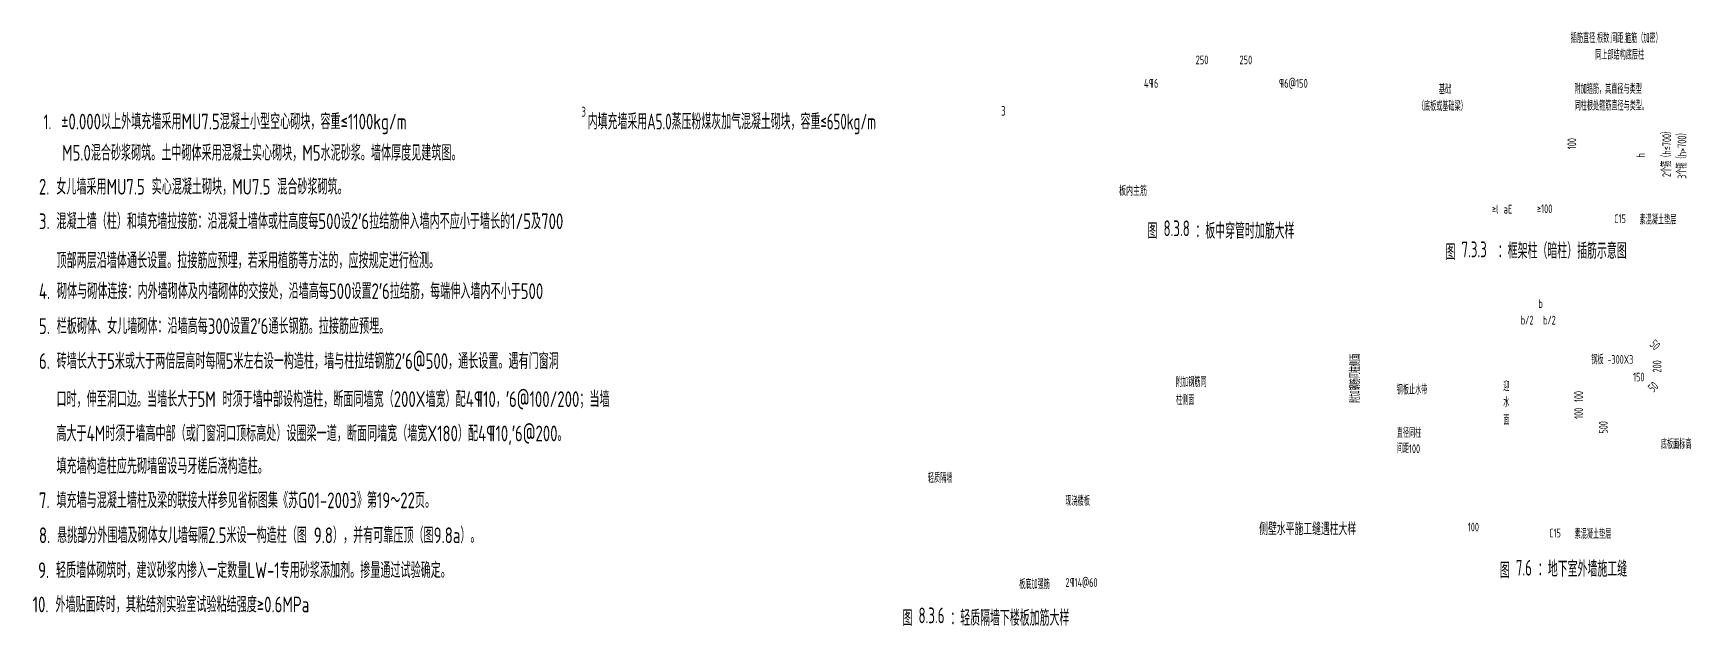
# Model space of a CAD drawing. Extents: x 2468086 to 6957054, y -3413633 to -667223.
# Drawn here: x 5061167 to 5108463, y -734925 to -717957 of the extents above; entities that cross this region are included whole.
import ezdxf
from ezdxf.enums import TextEntityAlignment as Align

# ---------------------------------------------------------------- set-up
doc = ezdxf.new("R2010")
doc.units = 0
doc.header["$LTSCALE"] = 100
doc.header["$MEASUREMENT"] = 0
doc.layers.get('0').update_dxf_attribs({"linetype": 'CONTINUOUS'})
for name, color, linetype in [('DIM', 8, 'CONTINUOUS'), ('PUB_DIM', 3, 'CONTINUOUS'), ('轴线__尺寸数字', 7, 'CONTINUOUS')]:
    doc.layers.add(name, color=color, linetype=linetype)
doc.styles.add('GB', font='gbxwxt.shx', dxfattribs={"width": 0.7, "height": 500, "bigfont": 'gbhzfs.shx'})
doc.styles.get("Standard").update_dxf_attribs({"font": 'gbxwxt.shx', "width": 0.8, "bigfont": 'gbhzfs.shx'})

msp = doc.modelspace()

# ---------------------------------------------------------------- texts
at = {"color": 4, "style": 'GB'}
for s, width, p in [('插筋直径.根数.间距.箍筋（加密）', 0.7, (5105141.9, -718238)), ('同上部结构底层柱', 0.7, (5105840.7, -718716.3)), ('基础', 0.7, (5101369.2, -719703.8)), ('附加箍筋，其直径与类型', 0.7, (5105248.7, -719692.7)), ('（底板或基础梁）', 0.7, (5100768.3, -720184.2)), ('同柱根处箍筋直径与类型。', 0.7, (5105252.5, -720171)), ('≥100', 0.75, (5104173.3, -723111.4)), ('C15', 0.7, (5106384.3, -723396)), ('b/2', 0.7, (5103710.7, -726298.2)), ('b/2', 0.7, (5104347.3, -726298.2)), ('-300X3', 0.7, (5106189, -727423.5)), ('150', 0.7, (5106924.4, -727926.7)), ('轻质隔墙', 0.7, (5086757.3, -730826.2)), ('现浇楼板', 0.7, (5090689.8, -731482.5)), ('100', 0.7, (5102197.5, -732220.7)), ('C15', 0.7, (5104527.1, -732390.3)), ('板底加强筋', 0.7, (5089367.3, -733866.3))]:
    msp.add_text(s, height=250, dxfattribs=dict(at, width=width)).set_placement(p)
at = {"color": 7, "style": 'GB'}
for s, height, width, p in [('4¶6', 250, 0.8, (5092935.8, -719521.2)), ('¶6@150', 250, 0.8, (5096793.3, -719521.2)), ('%%p0.000以上外填充墙采用MU7.5混凝土小型空心砌块，容重≤1100kg/m ', 450, 0.8, (5061969.6, -720715)), ('内填充墙采用A5.0蒸压粉煤灰加气混凝土砌块，容重≤650kg/m ', 450, 0.7, (5077028, -720715)), ('M5.0混合砂浆砌筑。土中砌体采用混凝土实心砌块，M5水泥砂浆。墙体厚度见建筑图。', 450, 0.8, (5061995.9, -721610.3)), ('2. 女儿墙采用MU7.5 实心混凝土砌块，MU7.5 混合砂浆砌筑。', 450, 0.8, (5061335.1, -722581)), ('板内主筋', 250, 0.8, (5092222.9, -722611.6)), ('3. 混凝土墙（柱）和填充墙拉接筋：沿混凝土墙体或柱高度每500设2′6拉结筋伸入墙内不应小于墙长的1/5及700', 450, 0.8, (5061335.1, -723569.4)), ('顶部两层沿墙体通长设置。拉接筋应预埋，若采用植筋等方法的，应按规定进行检测。', 450, 0.8, (5061835.1, -724692.6)), ('4. 砌体与砌体连接：内外墙砌体及内墙砌体的交接处，沿墙高每500设置2′6拉结筋，每端伸入墙内不小于500', 450, 0.8, (5061335.1, -725569.4)), ('5. 栏板砌体、女儿墙砌体：沿墙高每300设置2′6通长钢筋。拉接筋应预埋。', 450, 0.8, (5061335.1, -726569.4)), ('6. 砖墙长大于5米或大于两倍层高时每隔5米左右设一构造柱，墙与柱拉结钢筋2′6@500，通长设置。遇有门窗洞', 450, 0.8, (5061335.1, -727569.4)), ('口时，伸至洞口边。当墙长大于5M 时须于墙中部设构造柱，断面同墙宽（200X墙宽）配4¶10，′6@100/200；当墙', 450, 0.8, (5061835.1, -728659.6)), ('高大于4M时须于墙高中部（或门窗洞口顶标高处）设圈梁一道，断面同墙宽（墙宽X180）配4¶10,′6@200。', 450, 0.8, (5061835.1, -729641.1)), ('填充墙构造柱应先砌墙留设马牙槎后浇构造柱。', 450, 0.8, (5061835.1, -730574.1)), ('7. 填充墙与混凝土墙柱及梁的联接大样参见省标图集《苏G01-2003》第19～22页。', 450, 0.8, (5061335.1, -731554.7)), ('8. 悬挑部分外围墙及砌体女儿墙每隔2.5米设一构造柱（图 9.8），并有可靠压顶（图9.8a）。', 450, 0.8, (5061335.1, -732554.7)), ('9. 轻质墙体砌筑时，建议砂浆内掺入一定数量LW-1专用砂浆添加剂。掺量通过试验确定。', 450, 0.8, (5061311, -733554.7)), ('10. 外墙贴面砖时，其粘结剂实验室试验粘结强度≥0.6MPa', 450, 0.8, (5061156, -734535.5))]:
    msp.add_text(s, height=height, dxfattribs=dict(at, width=width)).set_placement(p)
at = {"color": 7, "width": 0.8}
msp.add_text('1.', height=420, dxfattribs=at).set_placement((5061464.6, -720709.5))
at = {"color": 4, "style": 'GB', "width": 0.7}
for s, p in [('素混凝土垫层', (5107633.7, -723277.8)), ('钢板', (5105903.9, -727281.7)), ('迎', (5103296.9, -728045.7)), ('水', (5103296.9, -728504.7)), ('面', (5103296.9, -729021.7)), ('底板面标高', (5108156, -729698.6)), ('素混凝土垫层', (5105776.5, -732272.1))]:
    msp.add_text(s, height=250, dxfattribs=at).set_placement(p, align=Align.MIDDLE)
at = {"style": 'GB', "width": 0.7}
for s, height, p in [('附加钢筋同', 250, (5093851.6, -728081)), ('柱侧面', 250, (5093851.6, -728595.3)), ('钢板止水带', 250, (5100164.7, -728301.8)), ('直径同柱', 250, (5100164.7, -729536.7)), ('间距100', 250, (5100164.7, -729977.8)), ('侧壁水平施工缝遇柱大样', 360, (5096232.5, -732327.2))]:
    msp.add_text(s, height=height, dxfattribs=at).set_placement(p)
msp.add_text('附加钢筋同柱侧面', height=250, rotation=90, dxfattribs=at).set_placement((5099109.6, -728536.4))
at = {"layer": 'DIM', "color": 7, "style": 'GB', "width": 0.8}
for s, p in [('250', (5094412.4, -718850.9)), ('250', (5095664.5, -718850.9)), ('b', (5104212.3, -725823.2))]:
    msp.add_text(s, height=250, dxfattribs=at).set_placement(p)
at = {"layer": 'DIM', "color": 4, "width": 0.75}
for p in [(5076849.6, -720348.4), (5088851.6, -720322.8)]:
    msp.add_text('3', height=280, dxfattribs=at).set_placement(p)
at = {"layer": 'DIM', "color": 7, "style": 'GB'}
for s, rotation, width, p in [('100', 90, 0.7, (5105296.7, -721280.3)), ('h', 90, 0.8, (5107264.7, -721518.8)), ('50', 315, 0.7, (5107376.7, -726885.4)), ('200', 90, 0.7, (5107734.1, -727671.3)), ('100', 90, 0.7, (5105491.1, -728518.4)), ('50', 45, 0.7, (5107500.5, -728256.2)), ('100', 90, 0.7, (5105494.2, -728997.8)), ('500', 90, 0.7, (5106197.4, -729419.7))]:
    msp.add_text(s, height=250, rotation=rotation, dxfattribs=dict(at, width=width)).set_placement(p)
at = {"layer": 'DIM', "color": 4, "style": 'GB'}
for s, width, p in [('≥l', 0.8, (5102888.2, -723122.1)), ('aE', 0.8, (5103219.4, -723122.1)), ('2¶14@60', 0.7, (5090689.3, -733806.9))]:
    msp.add_text(s, height=250, dxfattribs=dict(at, width=width)).set_placement(p)
at = {"layer": 'DIM', "style": 'GB', "width": 0.7}
for s, p in [('图', (5093038.6, -723844.6)), ('8.3.8', (5093494.4, -723770.4)), ('：板中穿管时加筋大样', (5094406.5, -723844.6)), ('图', (5101560.5, -724448.2)), ('7.3.3', (5102016.3, -724374)), ('：框架柱（暗柱）插筋示意图', (5103055.1, -724415.8)), ('图', (5086031.8, -734922)), ('8.3.6', (5086487.6, -734847.9)), ('：轻质隔墙下楼板加筋大样', (5087399.7, -734922))]:
    msp.add_text(s, height=450, dxfattribs=at).set_placement(p)
at = {"layer": 'PUB_DIM', "style": 'GB', "width": 0.7}
for s, p in [('图', (5103114.5, -733558.6)), ('7.6', (5103570.4, -733484.5)), ('：地下室外墙施工缝', (5104201.4, -733517.8))]:
    msp.add_text(s, height=450, dxfattribs=at).set_placement(p)
at = {"layer": '轴线__尺寸数字', "color": 7, "style": 'GB', "width": 0.7}
for s, p in [('2个箍（h≤700）', (5107853.6, -721374.4)), ('3个箍（h>700）', (5108288.9, -721422.9))]:
    msp.add_text(s, height=250, rotation=90, dxfattribs=at).set_placement(p, align=Align.MIDDLE)

doc.saveas('drawing.dxf')
